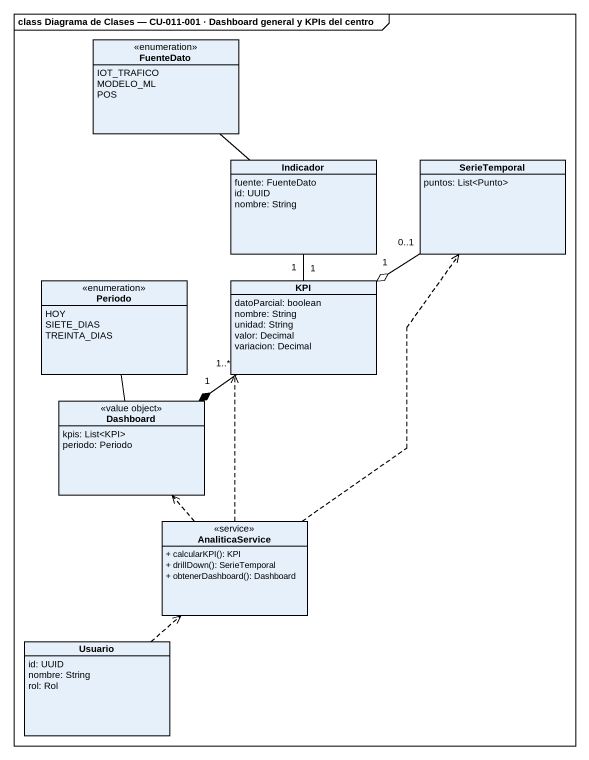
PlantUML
@startuml
mainframe class Diagrama de Clases — CU-011-001 · Dashboard general y KPIs del centro
hide circle
hide empty members
skinparam classAttributeIconSize 0
enum FuenteDato {
  IOT_TRAFICO
  MODELO_ML
  POS
}
class Indicador {
  fuente: FuenteDato
  id: UUID
  nombre: String
}
class SerieTemporal {
  puntos: List<Punto>
}
enum Periodo {
  HOY
  SIETE_DIAS
  TREINTA_DIAS
}
class KPI {
  datoParcial: boolean
  nombre: String
  unidad: String
  valor: Decimal
  variacion: Decimal
}
class Dashboard <<value object>> {
  kpis: List<KPI>
  periodo: Periodo
}
class AnaliticaService <<service>> {
  + calcularKPI(): KPI
  + drillDown(): SerieTemporal
  + obtenerDashboard(): Dashboard
}
class Usuario {
  id: UUID
  nombre: String
  rol: Rol
}
Indicador -up- FuenteDato
KPI "1" -up- "1" Indicador
KPI "1" o-up- "0..1" SerieTemporal
Dashboard -up- Periodo
Dashboard "1" *-up- "1..*" KPI
AnaliticaService .up.> SerieTemporal
AnaliticaService .up.> KPI
AnaliticaService .up.> Dashboard
Usuario .up.> AnaliticaService
@enduml
